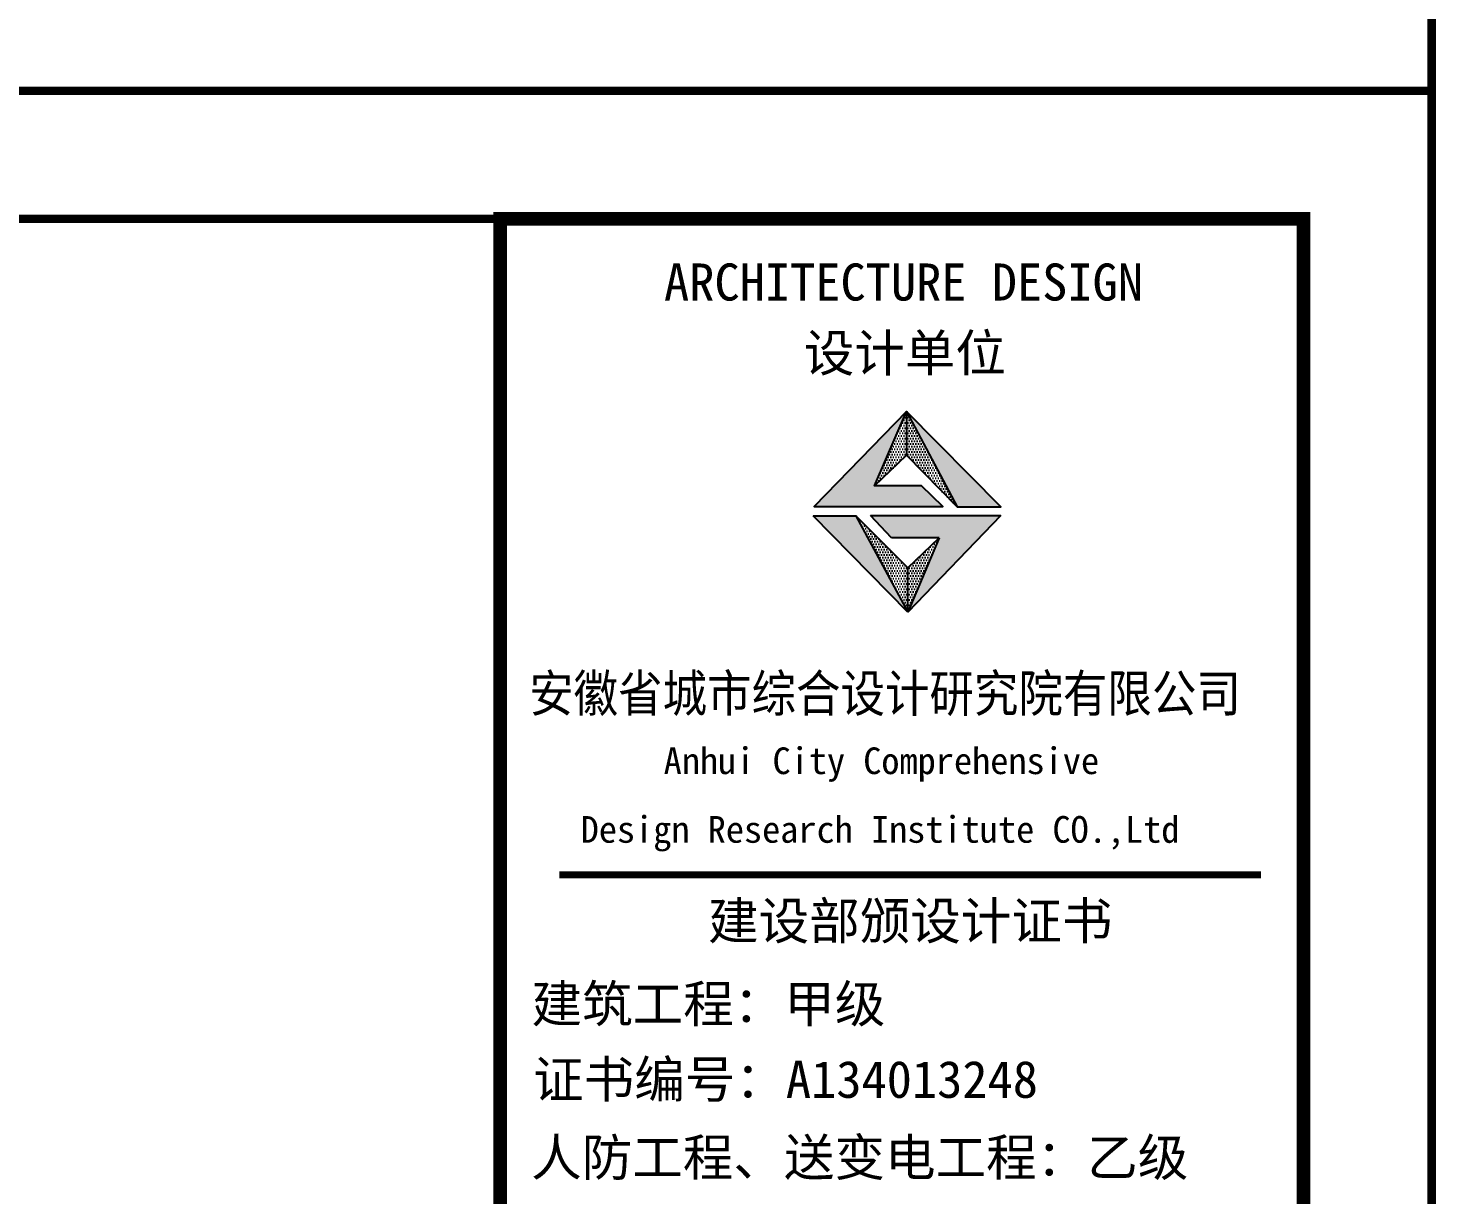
# Model space of a CAD drawing. Extents: x -518586 to 1253874, y -62343 to 661177.
# Drawn here: x 1237394 to 1253874, y 281175 to 294840 of the extents above; entities that cross this region are included whole.
import ezdxf

# ---------------------------------------------------------------- set-up
doc = ezdxf.new("R2010")
doc.units = 0
doc.header["$LTSCALE"] = 1000
doc.header["$MEASUREMENT"] = 0
for name, color, linetype in [('A_DE_DETAIL_3', 144, 'Continuous'), ('PUB_TEXT', 7, 'Continuous'), ('图框', 7, 'Continuous')]:
    doc.layers.add(name, color=color, linetype=linetype)
doc.styles.add('黑体', font='simhei.ttf')

msp = doc.modelspace()

# ---------------------------------------------------------------- hatches: boundary and pattern name
for points in [[(1247303, 289481), (1247679, 290352), (1246596, 289239), (1248104, 289239), (1247853, 289481)], [(1248270, 289235), (1248781, 289235), (1247679, 290352)]]:
    msp.add_hatch(color=1).paths.add_polyline_path(points)
at = {"layer": 'A_DE_DETAIL_3'}
for points in [[(1247084, 289127), (1246583, 289127), (1247693, 288000)], [(1247257, 289131), (1247503, 288872), (1248061, 288872), (1247693, 288000), (1248782, 289131)]]:
    msp.add_hatch(color=1, dxfattribs=at).paths.add_polyline_path(points)
at = {"layer": 'PUB_TEXT'}
h = msp.add_hatch(dxfattribs=at)
h.set_pattern_fill('DOTS', color=256, scale=495, style=0)
h.set_pattern_definition([(0, (-2513269.927, 1711084.703), (15.46875, 30.93750002), [0, -30.93750002])])
h.paths.add_polyline_path([(1247693, 288000), (1247693, 288520), (1247084, 289127)])
h.paths.add_polyline_path([(1248061, 288872), (1247693, 288520), (1247693, 288000)])
h.paths.add_polyline_path([(1247679, 290352), (1247679, 289840), (1248270, 289235)])
h.paths.add_polyline_path([(1247679, 289840), (1247679, 290352), (1247303, 289481)])

# ---------------------------------------------------------------- linework, layer by layer
for p, q in [((1247303, 289481), (1247679, 290352)), ((1247679, 290352), (1248270, 289235)), ((1247693, 288000), (1246583, 289127)), ((1246583, 289127), (1247084, 289127)), ((1246583, 289127), (1247084, 289127)), ((1247693, 288520), (1247084, 289127)), ((1247257, 289131), (1248782, 289131)), ((1247503, 288872), (1247257, 289131)), ((1248782, 289131), (1247693, 288000)), ((1248061, 288872), (1247503, 288872)), ((1247693, 288520), (1248061, 288872)), ((1248061, 288872), (1247693, 288000)), ((1247693, 288000), (1247693, 288520)), ((1247693, 288000), (1247693, 288520))]:
    msp.add_line(p, q)
for points in [[(1247853, 289481), (1247303, 289481), (1247679, 289840), (1248270, 289235), (1248781, 289235), (1247679, 290352), (1246596, 289239), (1248104, 289239), (1247853, 289481)], [(1247679, 290352), (1247679, 289840)]]:
    msp.add_lwpolyline(points)
at = {"layer": 'A_DE_DETAIL_3', "color": 1}
for p, q in [((1247693, 288000), (1246583, 289127)), ((1247084, 289127), (1247693, 288000))]:
    msp.add_line(p, q, dxfattribs=at)
at = {"layer": '图框', "color": 4}
for points, const_width in [([(1096175, 294107), (1253825, 294107), (1253825, 383207), (1096175, 383207)], 98.6), ([(1096175, 205007), (1253825, 205007), (1253825, 294107), (1096175, 294107)], 98.6), ([(1242920, 292607), (1252325, 292607), (1252325, 206507), (1242920, 206507)], 163), ([(1099925, 206507), (1252325, 206507), (1252325, 292607), (1099925, 292607)], 98.6)]:
    msp.add_lwpolyline(points, close=True, dxfattribs=dict(at, const_width=const_width))
for points, const_width in [([(1242920, 292607), (1242920, 206507)], 163), ([(1243612, 284924), (1251829, 284924)], 82.2)]:
    msp.add_lwpolyline(points, dxfattribs=dict(at, const_width=const_width))

# ---------------------------------------------------------------- texts
at = {"layer": '图框', "color": 4, "style": '黑体'}
for s, height, p in [('ARCHITECTURE DESIGN', 433.86, (1244838, 291650)), ('设计单位', 433.9, (1246474, 290819)), ('Anhui City Comprehensive ', 312.25, (1244834, 286103)), (' Design Research Institute CO.,Ltd', 312.25, (1243650, 285299)), ('建设部颁设计证书', 433.9, (1245354, 284167)), (' 建筑工程：甲级', 433.9, (1242992, 283195)), ('证书编号：A134013248', 433.86, (1243306, 282311)), ('人防工程、送变电工程：乙级', 433.86, (1243283, 281397))]:
    msp.add_text(s, height=height, dxfattribs=at).set_placement(p)
at = {"layer": '图框', "color": 4, "style": '黑体', "width": 0.88}
msp.add_text('安徽省城市综合设计研究院有限公司', height=433.86, dxfattribs=at).set_placement((1243259, 286832))

doc.saveas('drawing.dxf')
